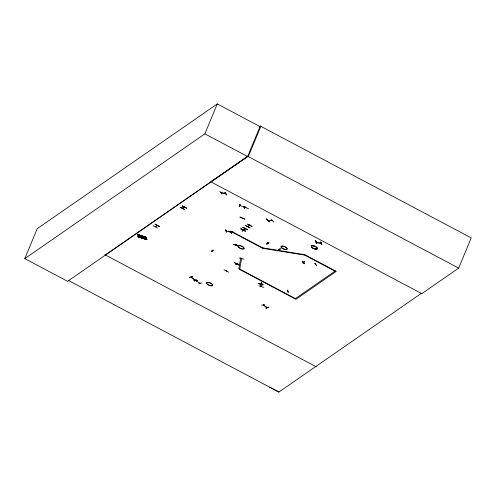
<?xml version="1.0" encoding="UTF-8"?>
<svg xmlns="http://www.w3.org/2000/svg" width="496" height="496" viewBox="0 0 496 496"><rect width="100%" height="100%" fill="white"/><g stroke="black" fill="none" stroke-linecap="round" stroke-linejoin="round"><path stroke-width="0.74" d="M246.165 207.892L245.948 207.824M271.027 219.089L273.742 222.041M260.673 284.462L261.206 286.558M231 231.868L231.018 232.364M236.48 245.353L236.313 245.309M241.428 258.391L241.459 258.428M265.825 307.942L268.95 307.396L265.986 308.09M265.999 308.128L268.776 307.229M193.446 280.197L196.627 279.651M198.698 283.786L201.556 282.962M137.814 234.98L146.68 238.154L137.845 235.067M137.752 234.651L146.642 237.559L137.739 234.496M146.81 239.153L137.944 235.972M137.975 236.834L138.006 236.518L146.89 239.419L146.853 239.742L137.975 236.84L146.903 239.568M146.884 239.63L137.956 236.679M314.793 263.165L316.715 265.85L314.886 263.19M137.758 234.651L137.789 234.329M146.686 238.154L146.717 237.832M186.763 208.153L182.125 205.834L186.645 208.246M233.845 244.292L238.818 245.954L233.932 244.565M238.681 245.551L233.814 244.336L238.706 245.7M239.184 257.945L244.013 259.203M155 224.204L159.532 226.61M155.074 224.173L159.6 226.591M242.86 227.391L247.467 229.772M242.941 227.36L247.473 229.747L242.941 227.342M239.773 204.309L239.314 206.336L240.132 204.191L239.078 206.2M240.182 205.648L239.704 205.35L244.46 207.285M248.564 208.723L243.697 206.733M244.218 206.77L244.082 207.142M244.981 206.429L244.46 208.432L244.9 206.429M239.977 217.136L244.838 219.158L240.021 217.025M421.786 293.675L458.676 268.113L471.2 237.875L260.27 126.04L247.64 156.525L67.568 281.306L24.8 258.627L37.194 228.706L217.267 103.924L260.034 126.604M24.8 258.627L204.873 133.846L217.267 103.924M184.4 206.565L184.245 207.012L184.487 206.565M182.54 208.382L184.636 206.671M184.469 206.578L184.456 207.111M260.859 126.244L248.57 155.918L210.881 181.821L421.811 293.657L421.315 293.396L278.907 392.076L269.706 387.227M231.595 233.622L230.832 230.981M230.547 232.302L230.708 231.787L230.541 232.221L230.962 232.326M231.223 232.01L230.944 232.444L231.235 231.781M231.279 232.109L231.446 231.675M244.193 206.689L244.032 207.229M243.462 229.896L243.406 229.35M243.226 229.784L243.493 229.35M245.353 228.247L245.005 228.842L244.981 228.259M245.005 228.842L245.16 228.383M247.777 226.66L249.798 224.948M250.021 225.017L248.006 226.784M267.648 243.344L267.276 242.767M267.437 242.618L267.226 243.133L267.505 242.631M266.96 244.113L268.913 242.792L266.705 243.982L268.782 242.457M335.005 271.163L304.78 255.136L304.569 254.25M316.578 243.443L315.437 240.963L316.826 243.53L315.76 240.796M315.803 240.783L315.431 240.969M320.49 242.191L321.885 244.745L320.614 241.967M320.732 242.842L320.608 243.375M320.59 243.263L321.166 242.941M321.036 243.393L321.154 242.922M321.067 243.486L321.216 242.953M152.942 225.655L157.492 228.03M245.359 231.21L240.827 228.811M240.907 228.743L245.458 231.124L240.802 228.848M245.47 225.606L250.108 227.943L245.576 225.537M157.151 225.42L155.446 226.604M184.698 209.535L180.073 207.21L184.71 209.51M243.114 229.89L245.018 228.6M224.037 269.83L228.656 272.155M182.379 208.277L184.289 207.012M182.726 208.277L182.919 207.867L182.578 208.165M226.672 270.884L226.3 270.915L226.715 270.909M258.255 283.458L263.134 284.933L258.23 283.371M263.14 284.878L258.211 283.39M233.467 232.314L228.687 231.136M233.461 232.314L228.668 231.217M304.364 263.754L302.424 261.113L304.24 263.773M245.179 228.737L243.344 230.014M266.495 218.996L269.328 221.755L266.724 219.021M269.309 221.712L266.681 218.984M146.729 237.975L137.783 235.092M219.914 191.388L221.83 193.986M315.673 240.982L316.77 243.48M225.575 229.722L226.449 232.165L225.841 229.815M261.287 282.342L261.677 284.636M192.312 276.706L189.28 277.376M192.504 276.799L189.478 277.462L192.312 276.718M194.382 280.848L197.625 280.339L194.413 280.835M194.581 280.941L197.582 280.271M261.621 305.176L264.765 304.556M213.082 250.151L211.135 251.466L213.088 250.139M242.414 231.049L244.361 229.735M278.361 250.108L280.308 248.794M226.133 230.95L230.975 232.438M287.252 291.034L287.798 291.189M258.999 126.92L260.27 126.04M105.338 254.956L247.746 156.277L458.676 268.113M157.158 225.637L155.428 226.616M295.052 298.846L335.377 270.903M211.135 251.466L213.119 250.133M243.877 230.745L243.468 230.429M267.146 243.077C267.753 243.567 268.125 242.352 267.629 243.245M235.916 264.573L237.863 263.258L235.718 264.449M266.947 244.069L268.9 242.755M238.936 265.062L234.416 262.651L238.973 265.013M279.329 249.55L279.812 249.705M303.62 262.334L303.099 262.142L303.583 262.303M304.662 261.708L302.659 263.041L304.606 261.727M272.254 220.745L268.076 220.435M272.205 220.732L271.696 220.59L272.161 220.633M226.182 230.962L226.567 231.049M261.721 283.545L262.179 283.768L261.745 283.65M287.736 291.183L287.302 291.047M267.195 307.644L263.364 304.966M190.997 277.233L194.816 279.868M199.708 283.086L199.993 283.266L196.069 280.717L196.49 280.978M221.03 192.795L225.655 193.663M303.459 262.427L303.509 262.527M316.25 242.228L320.968 243.369M212.393 250.92L212.852 251.162L212.331 250.976M221.03 192.702L225.599 193.564M243.809 230.714L243.375 230.491M279.763 249.779L279.378 249.575M196.162 280.662L196.422 280.959M304.414 254.622L262.874 247.876L263.24 248.391L304.78 255.136L305.152 254.882L336.257 271.374L295.938 299.311L239.413 269.347L239.785 269.086L295.43 298.586M320.986 243.48L316.281 242.327M226.523 194.854L224.855 192.25L226.467 194.909M267.133 307.613L263.302 305.028M191.103 277.214L194.878 279.794M199.876 283.315L199.572 283.111M258.85 285.876L263.773 287.42M288.343 292.404L287.562 289.949L288.071 292.324M261.342 282.391L261.646 284.661M137.733 234.391L146.649 237.305M261.336 286.384L260.797 284.289M204.873 133.846L247.64 156.525M104.842 254.69L316.268 366.792M68.659 280.6L278.907 392.076M225.054 192.343L226.715 194.928M320.546 242.16L321.675 244.627M231.601 233.659L230.789 231.204L231.39 233.529M240.653 258.038L238.805 268.826L239.76 269.185L241.608 258.397L240.653 258.038M247.609 224.111L252.135 226.542L247.603 224.111M242.203 230.956L244.385 229.797L242.215 230.956M278.151 250.015L280.333 248.856L278.169 250.021M232.76 232.004L232.388 232.264L262.607 248.291L262.985 248.031L232.76 232.004M311.885 247.405A3.28 1.259 22.5 0 0 317.167 248.936A3.28 1.259 22.5 0 0 313.962 245.973A3.28 1.259 22.5 0 0 311.885 247.405A3.286 1.265 22.5 0 0 317.167 248.949A3.286 1.265 22.5 0 0 313.956 245.979A3.286 1.265 22.5 0 0 311.879 247.417A3.267 1.259 22.5 0 0 317.149 248.942A3.267 1.259 22.5 0 0 313.956 245.985A3.267 1.259 22.5 0 0 311.891 247.417M238.613 247.256A3.267 1.259 22.5 0 0 243.871 248.781A3.286 1.265 22.5 0 0 240.678 245.818A3.286 1.265 22.5 0 0 238.601 247.256A3.286 1.265 22.5 0 0 243.889 248.794A3.267 1.259 22.5 0 0 240.678 245.83A3.267 1.259 22.5 0 0 238.613 247.256M281.647 247.764A3.267 1.259 22.5 0 0 286.899 249.29A3.286 1.265 22.5 0 0 283.706 246.326A3.286 1.265 22.5 0 0 281.629 247.764A3.286 1.265 22.5 0 0 286.917 249.296A3.267 1.259 22.5 0 0 283.712 246.332A3.267 1.259 22.5 0 0 281.647 247.764M207.198 284.078A3.267 1.259 22.5 0 0 212.455 285.603A3.267 1.259 22.5 0 0 209.262 282.646A3.286 1.265 22.5 0 0 207.185 284.078A3.286 1.265 22.5 0 0 212.468 285.609A3.286 1.265 22.5 0 0 209.262 282.639A3.267 1.259 22.5 0 0 207.198 284.078"/></g></svg>
